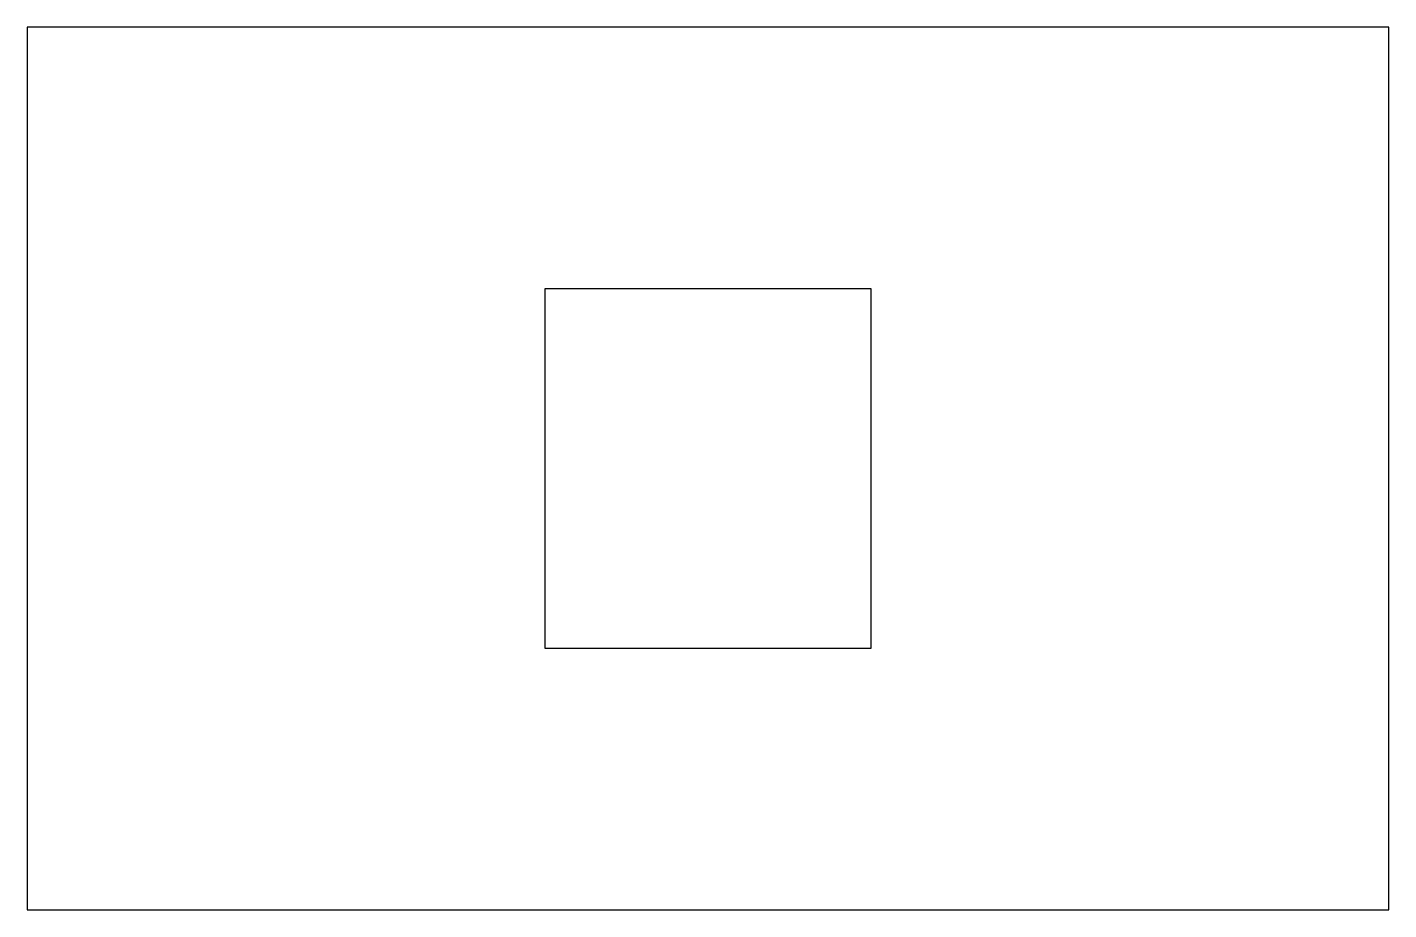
# Model space of a CAD drawing. Header units: millimetres. Extents: x 0 to 79.5, y 0 to 51.5.
import ezdxf

# ---------------------------------------------------------------- set-up
doc = ezdxf.new("R2010")
doc.units = ezdxf.units.MM

msp = doc.modelspace()

# ---------------------------------------------------------------- linework, layer by layer
for points in [[(79.5, 0), (79.5, 51.5), (0, 51.5), (0, 0)], [(30.25, 15.25), (30.25, 36.25), (49.25, 36.25), (49.25, 15.25)]]:
    msp.add_lwpolyline(points, close=True)

doc.saveas('drawing.dxf')
